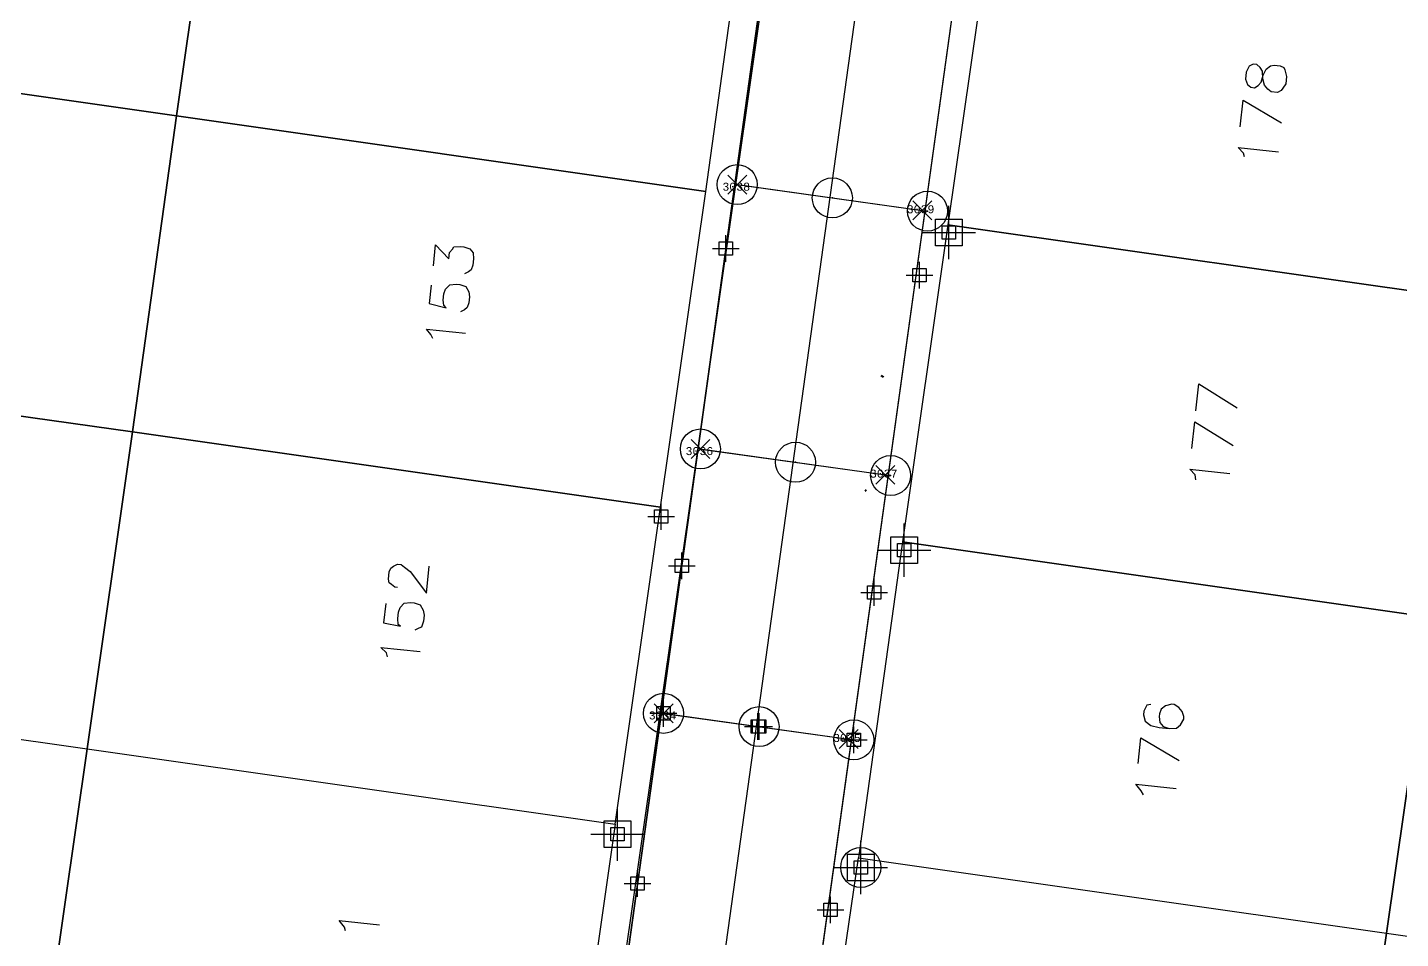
# Model space of a CAD drawing. Header units: metres. Extents: x -977055 to 805873, y -1033982 to 242021.
# Drawn here: x 875.5 to 926.9, y 974 to 1008.1 of the extents above; entities that cross this region are included whole.
import ezdxf
from ezdxf.enums import TextEntityAlignment as Align

# ---------------------------------------------------------------- set-up
doc = ezdxf.new("R2010")
doc.units = ezdxf.units.M
doc.header["$PDMODE"] = 32
doc.header["$PDSIZE"] = 1.5
doc.linetypes.add('DASHED', pattern=[0.75, 0.5, -0.25])
for name, color, linetype in [('C-ANNO-MATC-TEXT', 150, 'Continuous'), ('linea 1', 1, 'Continuous'), ('LOTE 243', 6, 'Continuous'), ('PUNTOS V', 4, 'Continuous'), ('V-NODE', 1, 'Continuous')]:
    doc.layers.add(name, color=color, linetype=linetype)
doc.layers.add('PDF2_area escolar', color=7, linetype='Continuous', true_color=0x989898)
doc.layers.add('PDF_Geometry', color=7, linetype='Continuous', true_color=0x797979)
doc.styles.add('CITY2', font='stylu.ttf', dxfattribs={"height": 0.2})
doc.styles.add('MONOTXT4', font='monotxt4.shx')
doc.dimstyles.new('COTAS2', dxfattribs={"dimtxt": 0.02, "dimasz": 0.1, "dimexe": 0.15, "dimexo": 0.08, "dimgap": 0.05, "dimtad": 1, "dimzin": 0, "dimdsep": 46, "dimtxsty": 'CITY2', "dimblk": 'ARCHTICK', "dimcen": 1, "dimdle": 0.1, "dimclrd": 1, "dimclre": 1, "dimclrt": 2, "dimadec": 0, "dimazin": 0, "dimtfac": 1, "dimtofl": 0, "dimtmove": 0, "dimatfit": 3, "dimldrblk": 'ARCHTICK', "dimfxl": 0.18, "dimtolj": 1, "dimtzin": 0, "dimarcsym": 0})

# ---------------------------------------------------------------- blocks, each defined once
blk = doc.blocks.new('*U2420')
at = {"color": 0, "linetype": 'ByBlock', "lineweight": -2, "transparency": 16777216}
for p, q in [((0, -1), (0, 1)), ((-1, 0), (1, 0))]:
    blk.add_line(p, q, dxfattribs=at)
blk.add_lwpolyline([(-0.5, -0.5), (-0.5, 0.5), (0.5, 0.5), (0.5, -0.5)], close=True, dxfattribs=at)
blk = doc.blocks.new('*U2444', base_point=(897.575, 977.883, 1000.63))
at = {"layer": 'V-NODE', "color": 10, "lineweight": -2}
blk.add_blockref('*U2420', (897.575, 977.883, 1000.63), dxfattribs=at)
blk = doc.blocks.new('*U2447', base_point=(906.697, 976.64, 1000.781))
at = {"layer": 'V-NODE', "color": 10, "lineweight": -2}
blk.add_blockref('*U2420', (906.697, 976.64, 1000.781), dxfattribs=at)
blk = doc.blocks.new('*U2450', base_point=(908.318, 988.523, 1000.231))
at = {"layer": 'V-NODE', "color": 10, "lineweight": -2}
blk.add_blockref('*U2420', (908.318, 988.523, 1000.231), dxfattribs=at)
blk = doc.blocks.new('*U2453', base_point=(908.319, 988.523, 1000.233))
at = {"layer": 'V-NODE', "color": 10, "lineweight": -2}
blk.add_blockref('*U2420', (908.319, 988.523, 1000.233), dxfattribs=at)
blk = doc.blocks.new('*U2456', base_point=(909.999, 1000.426, 999.633))
at = {"layer": 'V-NODE', "color": 10, "lineweight": -2}
blk.add_blockref('*U2420', (909.999, 1000.426, 999.633), dxfattribs=at)
blk = doc.blocks.new('*U2498')
at = {"color": 0, "linetype": 'ByBlock', "lineweight": -2, "transparency": 16777216}
for p, q in [((-1, 0), (1, 0)), ((0, -1), (0, 1))]:
    blk.add_line(p, q, dxfattribs=at)
blk.add_lwpolyline([(-0.5, -0.5), (-0.5, 0.5), (0.5, 0.5), (0.5, -0.5)], close=True, dxfattribs=at)
blk = doc.blocks.new('*U2696', base_point=(897.575, 977.883, 1000.63))
at = {"layer": 'V-NODE', "color": 130, "lineweight": -2, "xscale": 0.5, "yscale": 0.5, "zscale": 0.5}
blk.add_blockref('*U2498', (897.575, 977.883, 1000.63), dxfattribs=at)
blk = doc.blocks.new('*U2699', base_point=(906.697, 976.64, 1000.781))
at = {"layer": 'V-NODE', "color": 130, "lineweight": -2, "xscale": 0.5, "yscale": 0.5, "zscale": 0.5}
blk.add_blockref('*U2498', (906.697, 976.64, 1000.781), dxfattribs=at)
blk = doc.blocks.new('*U2702', base_point=(908.318, 988.523, 1000.231))
at = {"layer": 'V-NODE', "color": 130, "lineweight": -2, "xscale": 0.5, "yscale": 0.5, "zscale": 0.5}
blk.add_blockref('*U2498', (908.318, 988.523, 1000.231), dxfattribs=at)
blk = doc.blocks.new('*U2705', base_point=(899.217, 989.794, 1000.054))
at = {"layer": 'V-NODE', "color": 130, "lineweight": -2, "xscale": 0.5, "yscale": 0.5, "zscale": 0.5}
blk.add_blockref('*U2498', (899.217, 989.794, 1000.054), dxfattribs=at)
blk = doc.blocks.new('*U2708', base_point=(908.319, 988.523, 1000.233))
at = {"layer": 'V-NODE', "color": 130, "lineweight": -2, "xscale": 0.5, "yscale": 0.5, "zscale": 0.5}
blk.add_blockref('*U2498', (908.319, 988.523, 1000.233), dxfattribs=at)
blk = doc.blocks.new('*U2711', base_point=(909.999, 1000.426, 999.633))
at = {"layer": 'V-NODE', "color": 130, "lineweight": -2, "xscale": 0.5, "yscale": 0.5, "zscale": 0.5}
blk.add_blockref('*U2498', (909.999, 1000.426, 999.633), dxfattribs=at)
blk = doc.blocks.new('base')
at = {"layer": 'PDF_Geometry', "lineweight": 25, "extrusion": (-0.000787417, 0.063364, 0.99799), "elevation": 0.026}
for points in [[(-314.355, -197.288), (-299.601, -195.681), (-292.744, -194.188), (-282.663, -192.111), (-274.476, -190.361), (-258.037, -185.154), (-248.029, -180.61), (-240.539, -177.71), (-228.643, -174.042), (-222.733, -172.714), (-217.384, -171.04), (-209.935, -169.248), (-202.16, -164.759), (-196.196, -160.284), (-195.073, -159.817), (-178.095, -157.457), (-154.298, -156.614), (-136.667, -154.611), (-124.436, -153.164), (-118.066, -151.474), (-100.79, -146.646), (-80.955, -140.967), (-73.385, -139.328), (-61.694, -135.822), (-40.504, -131.604), (-37.727, -130.872), (-17.661, -129.441), (1.311, -127.461), (21.092, -124.929), (41.006, -122.83), (47.376, -123.458), (63.592, -123.186), (81.402, -124.312), (85.639, -96.072), (88.705, -66.393), (92.811, -40.781), (97.16, -22.386), (100.596, -1.562), (102.483, 8.32), (109.691, 37.361), (117.528, 76.62), (126.217, 115.638), (131.513, 149.592), (134.682, 173.973), (136.916, 195.591), (139.956, 229.678), (141.558, 250.676), (142.614, 271.37), (143.252, 283.21), (147.066, 312.938), (152.58, 355.631), (153.554, 396.042), (150.869, 418.02), (151.777, 438.639), (150.959, 458.028), (151.777, 438.639), (150.869, 418.02), (153.554, 396.042), (152.58, 355.631), (147.066, 312.938), (143.252, 283.21), (142.614, 271.37), (141.558, 250.676), (139.956, 229.678), (136.916, 195.591), (134.682, 173.973), (131.513, 149.592), (126.217, 115.638), (117.528, 76.62), (109.691, 37.361), (102.483, 8.32), (100.596, -1.562), (97.16, -22.386), (92.811, -40.781), (88.705, -66.393), (85.639, -96.072), (81.402, -124.312), (63.592, -123.186), (47.376, -123.458), (41.006, -122.83), (21.092, -124.929), (1.311, -127.461), (-17.661, -129.441), (-37.727, -130.872), (-40.504, -131.604), (-61.694, -135.822), (-73.385, -139.328), (-80.955, -140.967), (-100.79, -146.646), (-118.066, -151.474), (-124.436, -153.164), (-136.667, -154.611), (-154.298, -156.614), (-178.095, -157.457), (-195.073, -159.817), (-196.196, -160.284), (-202.16, -164.759), (-209.935, -169.248), (-217.384, -171.04), (-222.733, -172.714), (-228.643, -174.042), (-240.539, -177.71), (-248.029, -180.61), (-258.037, -185.154), (-274.476, -190.361), (-282.663, -192.111), (-292.744, -194.188), (-299.601, -195.681), (-314.355, -197.288), (-312.178, -178.446), (-309.146, -157.898), (-306.876, -132.899), (-305.823, -118.002), (-298.643, -78.802), (-291.055, -45.077), (-282.252, -15.116), (-275.645, 10.473), (-270.319, 33.898), (-263.825, 63.164), (-258.15, 86.408), (-284.424, 123.888)], [(-11.71, 51.199), (-13.594, 49.803), (-24.492, -20.249), (-23.096, -22.133), (15.367, -28.112), (17.206, -26.71), (28.103, 43.341), (26.707, 45.225)], [(-38.034, 12.451), (-38.155, 11.445), (-39.581, 12.313)], [(-38.176, 13.581), (-38.147, 13.438), (-37.94, 13.228), (-39.449, 13.41)], [(-7.728, 17.285), (-7.821, 16.508), (-8.315, 17.032), (-8.342, 16.803), (-8.45, 16.677), (-8.507, 16.591), (-8.741, 16.573), (-8.878, 16.589), (-9.101, 16.663), (-9.222, 16.816), (-9.24, 17.05), (-9.212, 17.279), (-9.145, 17.456), (-9.042, 17.536), (-8.894, 17.611)], [(-7.639, 18.017), (-7.557, 18.702), (-8.186, 18.871), (-8.105, 18.768), (-8.082, 18.58), (-8.109, 18.352), (-8.177, 18.174), (-8.336, 18.008), (-8.57, 17.99), (-8.707, 18.006), (-8.93, 18.079), (-9.045, 18.279), (-9.069, 18.467), (-9.042, 18.696), (-8.974, 18.873), (-8.871, 18.953), (-8.723, 19.028)], [(-7.677, 20.015), (-7.602, 19.867), (-7.441, 19.662), (-8.904, 19.838)], [(-36.242, 23.086), (-36.364, 22.08), (-37.784, 22.993)], [(-36.072, 24.503), (-36.193, 23.497), (-37.613, 24.41)], [(-36.208, 25.678), (-36.185, 25.49), (-35.978, 25.28), (-37.486, 25.461)], [(-6.228, 29.347), (-6.137, 29.336), (-6.011, 29.228), (-5.925, 29.171), (-5.895, 29.028), (-5.928, 28.754), (-5.991, 28.622), (-6.093, 28.542), (-6.241, 28.467), (-6.378, 28.484), (-6.505, 28.592), (-6.717, 28.756), (-7.314, 29.57), (-7.435, 28.565)], [(-5.785, 29.942), (-5.697, 30.674), (-6.332, 30.797), (-6.246, 30.74), (-6.228, 30.506), (-6.255, 30.277), (-6.323, 30.1), (-6.482, 29.934), (-6.716, 29.916), (-6.853, 29.932), (-7.076, 30.005), (-7.191, 30.205), (-7.215, 30.393), (-7.187, 30.621), (-7.114, 30.845), (-7.017, 30.879), (-6.869, 30.954)], [(-5.823, 31.941), (-5.794, 31.798), (-5.587, 31.588), (-7.05, 31.764)], [(-34.407, 34.086), (-34.264, 34.116), (-34.145, 34.333), (-34.129, 34.47), (-34.193, 34.71), (-34.405, 34.874), (-34.719, 34.959), (-35.085, 35.003), (-35.365, 34.99), (-35.518, 34.869), (-35.637, 34.652), (-35.648, 34.561), (-35.579, 34.367), (-35.458, 34.213), (-35.286, 34.1), (-35.195, 34.089), (-34.956, 34.152), (-34.802, 34.273), (-34.734, 34.45), (-34.723, 34.542), (-34.741, 34.776), (-34.862, 34.929), (-35.085, 35.003)], [(-33.909, 36.299), (-34.024, 35.339), (-35.45, 36.206)], [(-34.091, 37.48), (-34.016, 37.332), (-33.815, 37.076), (-35.323, 37.257)], [(-4.121, 42.216), (-4.092, 42.073), (-3.891, 41.817), (-5.399, 41.999)]]:
    blk.add_lwpolyline(points, dxfattribs=at)
for points in [[(1.829, 11.543), (-0.02, -0.337), (19.74, -3.367), (21.583, 8.468)], [(-17.972, 14.624), (-19.774, 2.739), (-0.02, -0.337), (1.829, 11.543)], [(-46.789, 19.07), (-48.632, 7.236), (-28.877, 4.16), (-27.034, 15.995)], [(3.626, 23.383), (1.829, 11.543), (21.583, 8.468), (23.432, 20.348)], [(-38.249, 10.668), (-38.318, 10.862), (-38.444, 10.97), (-38.581, 10.986), (-38.729, 10.912), (-38.837, 10.785), (-38.916, 10.517), (-39.035, 10.299), (-39.189, 10.179), (-39.331, 10.149), (-39.56, 10.177), (-39.691, 10.239), (-39.726, 10.336), (-39.79, 10.576), (-39.757, 10.85), (-39.643, 11.022), (-39.587, 11.108), (-39.439, 11.183), (-39.21, 11.155), (-39.084, 11.047), (-38.963, 10.893), (-38.899, 10.654), (-38.887, 10.374), (-38.812, 10.226), (-38.686, 10.118), (-38.549, 10.102), (-38.401, 10.176), (-38.282, 10.394)], [(-16.128, 26.459), (-17.972, 14.624), (1.829, 11.543), (3.626, 23.383)], [(-44.986, 30.956), (-46.789, 19.07), (-27.034, 15.995), (-25.186, 27.875)], [(5.475, 35.263), (3.626, 23.383), (23.432, 20.348), (25.275, 32.182)], [(-14.28, 38.339), (-16.128, 26.459), (3.626, 23.383), (5.475, 35.263)], [(-43.143, 42.79), (-44.986, 30.956), (-25.186, 27.875), (-23.388, 39.714)], [(-62.897, 45.866), (-64.746, 33.986), (-44.986, 30.956), (-43.143, 42.79)], [(5.475, 35.263), (7.318, 47.098), (26.118, 44.183), (26.957, 43.062), (25.275, 32.182)], [(-14.28, 38.339), (-12.603, 49.173), (-11.437, 50.006), (7.318, 47.098), (5.475, 35.263)], [(-43.143, 42.79), (-41.294, 54.67), (-22.494, 51.756), (-21.661, 50.589), (-23.388, 39.714)], [(-62.897, 45.866), (-61.215, 56.746), (-60.048, 57.579), (-41.294, 54.67), (-43.143, 42.79)]]:
    blk.add_lwpolyline(points, close=True, dxfattribs=at)
at = {"layer": 'PDF_Geometry', "color": 30, "lineweight": 50, "true_color": 0xf26621, "extrusion": (-0.000787417, 0.063364, 0.99799), "elevation": 0.026}
for points in [[(-24.541, 21.676), (-24.455, 21.619)], [(-23.841, 25.95), (-23.801, 25.899)]]:
    blk.add_lwpolyline(points, dxfattribs=at)
blk = doc.blocks.new('*U3517')
at = {"color": 0, "linetype": 'ByBlock', "lineweight": -2, "transparency": 16777216}
for p, q in [((-0.71, -0.71), (0.71, 0.71)), ((-0.71, 0.71), (0.71, -0.71))]:
    blk.add_line(p, q, dxfattribs=at)
blk = doc.blocks.new('*U3541', base_point=(899.31, 982.41, 999.739))
at = {"layer": 'V-NODE', "lineweight": -2, "xscale": 0.5, "yscale": 0.5, "zscale": 0.5}
blk.add_blockref('*U3517', (899.31, 982.41, 999.739), dxfattribs=at)
blk = doc.blocks.new('*U3544', base_point=(906.24, 981.45, 999.739))
at = {"layer": 'V-NODE', "lineweight": -2, "xscale": 0.5, "yscale": 0.5, "zscale": 0.5}
blk.add_blockref('*U3517', (906.24, 981.45, 999.739), dxfattribs=at)
blk = doc.blocks.new('*U3547', base_point=(900.69, 992.32, 999.216))
at = {"layer": 'V-NODE', "lineweight": -2, "xscale": 0.5, "yscale": 0.5, "zscale": 0.5}
blk.add_blockref('*U3517', (900.69, 992.32, 999.216), dxfattribs=at)
blk = doc.blocks.new('*U3550', base_point=(907.62, 991.35, 999.216))
at = {"layer": 'V-NODE', "lineweight": -2, "xscale": 0.5, "yscale": 0.5, "zscale": 0.5}
blk.add_blockref('*U3517', (907.62, 991.35, 999.216), dxfattribs=at)
blk = doc.blocks.new('*U3553', base_point=(902.07, 1002.22, 998.693))
at = {"layer": 'V-NODE', "lineweight": -2, "xscale": 0.5, "yscale": 0.5, "zscale": 0.5}
blk.add_blockref('*U3517', (902.07, 1002.22, 998.693), dxfattribs=at)
blk = doc.blocks.new('*U3556', base_point=(909, 1001.26, 998.693))
at = {"layer": 'V-NODE', "lineweight": -2, "xscale": 0.5, "yscale": 0.5, "zscale": 0.5}
blk.add_blockref('*U3517', (909, 1001.26, 998.693), dxfattribs=at)
blk = doc.blocks.new('*U4239')
at = {"color": 0, "linetype": 'ByBlock', "lineweight": -2, "transparency": 16777216}
for p, q in [((-1, 0), (1, 0)), ((0, -1), (0, 1))]:
    blk.add_line(p, q, dxfattribs=at)
blk.add_lwpolyline([(-0.5, -0.5), (-0.5, 0.5), (0.5, 0.5), (0.5, -0.5)], close=True, dxfattribs=at)
blk = doc.blocks.new('_ArchTick')
at = {"color": 0, "linetype": 'ByBlock', "const_width": 0.15}
blk.add_lwpolyline([(-0.5, -0.5), (0.5, 0.5)], dxfattribs=at)
blk = doc.blocks.new('*D5337')
at = {"color": 1, "linetype": 'Continuous', "lineweight": -2, "transparency": 16777216}
for p, q in [((879.321, 839.447), (907.47, 1041.662)), ((886.452, 838.455), (914.601, 1040.669))]:
    blk.add_line(p, q, dxfattribs=at)
at = {"color": 1, "lineweight": -2, "transparency": 16777216}
blk.add_line((907.35, 1041.527), (914.679, 1040.507), dxfattribs=at)
at = {"layer": 'Defpoints', "color": 0, "transparency": 16777216}
for p in [(914.58, 1040.521), (879.31, 839.368, 1010.921), (886.441, 838.375, 1010.921)]:
    blk.add_point(p, dxfattribs=at)
at = {"color": 1, "lineweight": -2, "transparency": 16777216, "xscale": 0.1, "yscale": 0.1, "zscale": 0.1}
for p, rotation in [((907.449, 1041.514), 172.075246697287), ((914.58, 1040.521), 352.075246697287)]:
    blk.add_blockref('_ArchTick', p, dxfattribs=dict(at, rotation=rotation))
at = {"color": 2, "transparency": 16777216, "insert": (911.036, 1041.174), "char_height": 0.2, "attachment_point": 5, "rotation": 352.0752, "style": 'CITY2'}
blk.add_mtext('\\A1;7.20', dxfattribs=at)

msp = doc.modelspace()

# ---------------------------------------------------------------- linework, layer by layer
at = {"elevation": 1919.0953}
msp.add_lwpolyline([(913.89995, 1035.63386), (915.71758, 1036.92054), (905.327, 1038.372), (906.76699, 1036.61412), (879.32333, 839.46403), (886.45039, 838.44132), (913.89995, 1035.63386)], dxfattribs=at)
at = {"layer": 'linea 1', "elevation": 997.205}
for points in [[(902.07957, 1002.22065), (909.01255, 1001.2543)], [(900.69907, 992.3164), (907.63205, 991.35005)], [(899.31857, 982.41215), (906.25154, 981.44579)]]:
    msp.add_lwpolyline(points, dxfattribs=at)
at = {"layer": 'PUNTOS V', "color": 1}
for points, elevation in [([(880.99061, 825.33033), (910.54652, 1037.65447)], 1010.921), ([(877.00719, 822.82532), (906.7622, 1036.57971)], 1010.921), ([(886.19302, 836.59243), (913.88579, 1035.5321)], 1010.921), ([(901.96681, 1002.23629), (909.09789, 1001.24248)], 997.205), ([(900.58651, 992.33201), (907.7176, 991.3382)], 997.205), ([(899.20622, 982.42773), (906.3373, 981.43392)], 997.205)]:
    msp.add_lwpolyline(points, dxfattribs=dict(at, elevation=elevation))
for p in [(902.06585, 1002.22249, 997.205), (905.63139, 1001.72558, 997.205), (909.19693, 1001.22867, 995.204), (900.68556, 992.31821, 997.205), (904.2511, 991.8213, 997.205), (907.81664, 991.32439, 995.204), (899.30526, 982.41392, 997.205), (902.8841, 981.91517, 997.205), (906.43634, 981.42011, 995.204), (906.697, 976.64, 1000.781)]:
    msp.add_point(p, dxfattribs=at)

# ---------------------------------------------------------------- block references
at = {"layer": 'C-ANNO-MATC-TEXT', "lineweight": -2, "xscale": 0.5, "yscale": 0.5, "zscale": 0.5}
for p in [(901.636, 999.825, 998.967), (908.904, 998.834, 998.875), (899.989, 987.941, 999.469), (907.202, 986.943, 999.482), (899.305, 982.414, 999.737), (902.838, 981.922, -0.002), (902.884, 981.915, 999.737), (906.436, 981.42, 999.737), (898.329, 976.039, 1000.361), (905.565, 975.049, 1000.328)]:
    msp.add_blockref('*U4239', p, dxfattribs=at)
at = {"layer": 'PDF2_area escolar'}
msp.add_blockref('base', (882.736, 1016.336, 999.038), dxfattribs=at)
at = {"layer": 'V-NODE'}
for name, p in [('*U3553', (902.07, 1002.22, 998.693)), ('*U3556', (909, 1001.26, 998.693)), ('*U2456', (909.999, 1000.426, 999.633)), ('*U2711', (909.999, 1000.426, 999.633)), ('*U3547', (900.69, 992.32, 999.216)), ('*U3550', (907.62, 991.35, 999.216)), ('*U2705', (899.217, 989.794, 1000.054)), ('*U2450', (908.318, 988.523, 1000.231)), ('*U2453', (908.319, 988.523, 1000.233)), ('*U2702', (908.318, 988.523, 1000.231)), ('*U2708', (908.319, 988.523, 1000.233)), ('*U3541', (899.31, 982.41, 999.739)), ('*U3544', (906.24, 981.45, 999.739)), ('*U2444', (897.575, 977.883, 1000.63)), ('*U2696', (897.575, 977.883, 1000.63)), ('*U2447', (906.697, 976.64, 1000.781)), ('*U2699', (906.697, 976.64, 1000.781))]:
    msp.add_blockref(name, p, dxfattribs=at)

# ---------------------------------------------------------------- texts
at = {"layer": 'LOTE 243', "color": 1, "linetype": 'DASHED', "style": 'MONOTXT4'}
for s, p in [('3038', (901.51039, 1002.29383, 1004.05956)), ('3039', (908.41875, 1001.44823, 1004.05956)), ('3036', (900.1301, 992.38955, 1004.05956)), ('3037', (907.03846, 991.54394, 1004.05956)), ('3034', (898.7498, 982.48527, 1004.05956)), ('3035', (905.65816, 981.63966, 1004.05956))]:
    msp.add_text(s, height=0.3, dxfattribs=at).set_placement(p, align=Align.TOP_LEFT)

# ---------------------------------------------------------------- dimensions: what is measured, and where the dimension line sits
dim = msp.add_aligned_dim(p1=(879.30998, 839.3681, 1010.921), p2=(886.44122, 838.37542, 1010.921), distance=204.0945, dimstyle='COTAS2')
dim.commit()
dim.dimension.update_dxf_attribs({"geometry": '*D5337', "text_midpoint": (911.03638, 1041.17356)})

doc.saveas('drawing.dxf')
